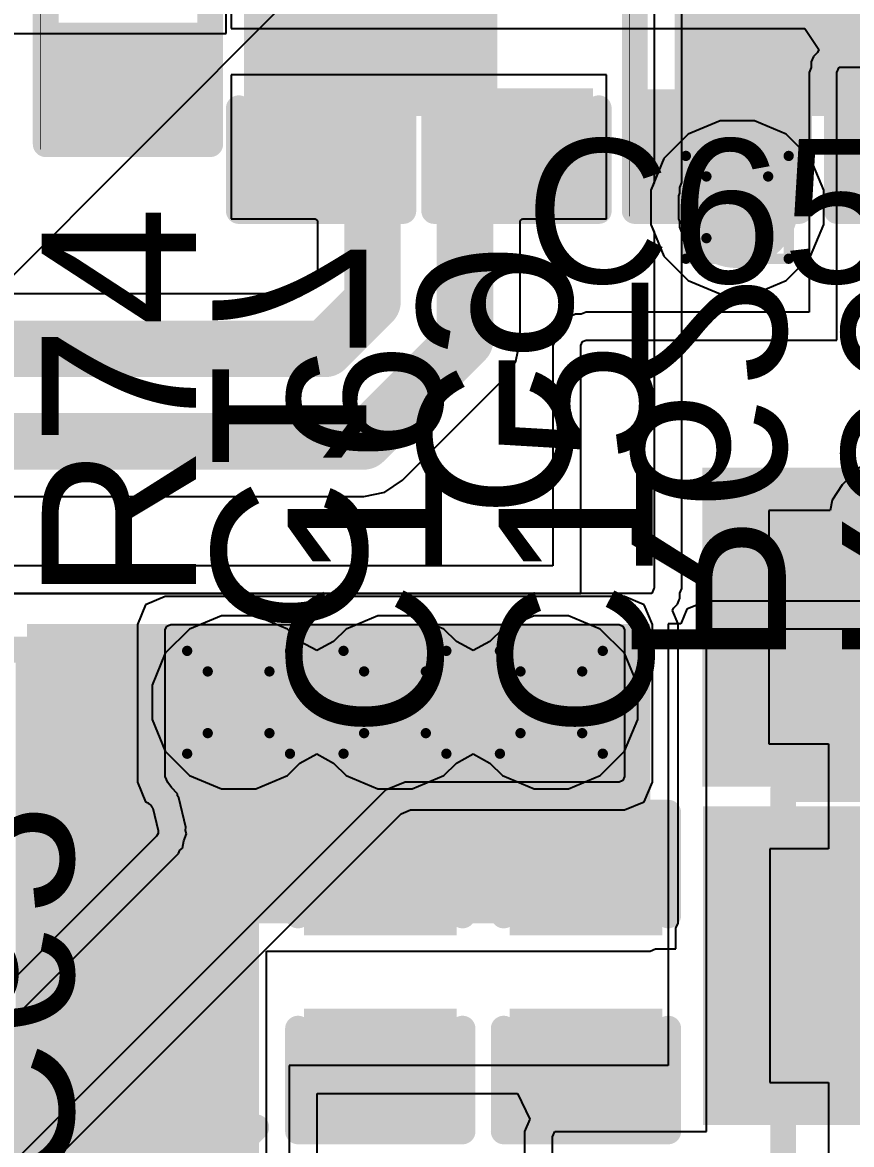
# Model space of a CAD drawing. Header units: inches. Extents: x -6 to 5433, y -4 to 5447.
# Drawn here: x 9.1 to 13.2, y 11.78 to 17.33 of the extents above; entities that cross this region are included whole.
import ezdxf

# ---------------------------------------------------------------- set-up
doc = ezdxf.new("R2010")
doc.units = ezdxf.units.IN
for name, color, linetype in [('Bottom Layer', 5, 'Continuous'), ('Bottom Overlay', 54, 'Continuous'), ('Bottom Paste', 16, 'Continuous'), ('Bottom Solder', 6, 'Continuous'), ('Drill Drawing', 1, 'Continuous'), ('Ground', 16, 'Continuous'), ('Power', 76, 'Continuous'), ('Top Layer', 1, 'Continuous'), ('Top Overlay', 2, 'Continuous'), ('Top Paste', 8, 'Continuous'), ('Top Solder', 216, 'Continuous'), ('Via Holes', 16, 'Continuous')]:
    doc.layers.add(name, color=color, linetype=linetype)
doc.styles.add('Arial', font='', dxfattribs={"height": 0.2})
doc.styles.get('Arial').set_extended_font_data('Arial')

msp = doc.modelspace()

# ---------------------------------------------------------------- hatches: boundary and pattern name
at = {"layer": 'Bottom Layer'}
for points in [[(10.2612, 16.9421), (10.8962, 16.9421), (10.8962, 16.4849), (10.2612, 16.4849)], [(11.2264, 16.9421), (11.8614, 16.9421), (11.8614, 16.4849), (11.2264, 16.4849)], [(12.217, 16.9421), (12.852, 16.9421), (12.852, 16.4849), (12.217, 16.4849)]]:
    msp.add_hatch(color=5, dxfattribs=at).paths.add_polyline_path(points)
h = msp.add_hatch(color=5, dxfattribs=at)
edge = h.paths.add_edge_path()
edge.add_arc((12.6346, 16.4143), 0.3, 0, 360)
h = msp.add_hatch(color=5, dxfattribs=at)
edge = h.paths.add_edge_path()
edge.add_arc((10.1713, 13.9691), 0.3, 0, 360)
h = msp.add_hatch(color=5, dxfattribs=at)
edge = h.paths.add_edge_path()
edge.add_arc((10.9437, 13.9691), 0.3, 0, 360)
h = msp.add_hatch(color=5, dxfattribs=at)
edge = h.paths.add_edge_path()
edge.add_arc((11.7162, 13.9691), 0.3, 0, 360)
at = {"layer": 'Bottom Paste'}
for points in [[(10.2612, 16.9421), (10.8962, 16.9421), (10.8962, 16.4849), (10.2612, 16.4849)], [(11.2264, 16.9421), (11.8614, 16.9421), (11.8614, 16.4849), (11.2264, 16.4849)], [(12.217, 16.9421), (12.852, 16.9421), (12.852, 16.4849), (12.217, 16.4849)]]:
    msp.add_hatch(color=16, dxfattribs=at).paths.add_polyline_path(points)
at = {"layer": 'Bottom Solder'}
for points in [[(10.2012, 17.0021), (10.9562, 17.0021), (10.9562, 16.4249), (10.2012, 16.4249)], [(11.1664, 17.0021), (11.9214, 17.0021), (11.9214, 16.4249), (11.1664, 16.4249)], [(12.162, 16.9971), (12.907, 16.9971), (12.907, 16.4299), (12.162, 16.4299)], [(13.9056, 16.4299), (13.1606, 16.4299), (13.1606, 16.9971), (13.9056, 16.9971)]]:
    msp.add_hatch(color=6, dxfattribs=at).paths.add_polyline_path(points)
at = {"layer": 'Ground'}
h = msp.add_hatch(color=16, dxfattribs=at)
edge = h.paths.add_edge_path()
edge.add_arc((12.6346, 16.4143), 0.3, 0, 360)
h = msp.add_hatch(color=16, dxfattribs=at)
edge = h.paths.add_edge_path()
edge.add_arc((10.1713, 13.9691), 0.3, 0, 360)
h = msp.add_hatch(color=16, dxfattribs=at)
edge = h.paths.add_edge_path()
edge.add_arc((10.9437, 13.9691), 0.3, 0, 360)
h = msp.add_hatch(color=16, dxfattribs=at)
edge = h.paths.add_edge_path()
edge.add_arc((11.7162, 13.9691), 0.3, 0, 360)
at = {"layer": 'Power'}
h = msp.add_hatch(color=76, dxfattribs=at)
edge = h.paths.add_edge_path()
edge.add_arc((12.6346, 16.4143), 0.3, 0, 360)
msp.add_hatch(color=76, dxfattribs=at).paths.add_polyline_path([(9.8093, 13.5748), (12.0781, 13.5748), (12.0781, 14.3536), (9.8093, 14.3536)])
h = msp.add_hatch(color=76, dxfattribs=at)
edge = h.paths.add_edge_path()
edge.add_arc((10.1713, 13.9691), 0.3, 0, 360)
h = msp.add_hatch(color=76, dxfattribs=at)
edge = h.paths.add_edge_path()
edge.add_arc((10.9437, 13.9691), 0.3, 0, 360)
h = msp.add_hatch(color=76, dxfattribs=at)
edge = h.paths.add_edge_path()
edge.add_arc((11.7162, 13.9691), 0.3, 0, 360)
at = {"layer": 'Top Layer'}
for points in [[(11.3788, 17.031), (10.3628, 17.031), (10.3628, 18.555), (11.3788, 18.555)], [(13.4108, 17.031), (12.3948, 17.031), (12.3948, 18.555), (13.4108, 18.555)], [(9.3073, 17.2723), (9.9423, 17.2723), (9.9423, 16.8151), (9.3073, 16.8151)], [(13.7181, 13.8901), (12.9181, 13.8901), (12.9181, 14.7901), (13.7181, 14.7901)], [(9.1268, 12.8778), (12.2047, 12.8778), (12.2047, 14.3561), (9.1268, 14.3561)], [(9.1268, 9.6751), (10.1713, 9.6751), (10.1713, 14.2291), (9.1268, 14.2291)], [(9.1713, 14.0749), (10.1713, 14.0749), (10.1713, 10.6749), (9.1713, 10.6749)], [(11.1887, 12.8778), (10.5537, 12.8778), (10.5537, 13.335), (11.1887, 13.335)], [(12.2047, 12.8778), (11.5697, 12.8778), (11.5697, 13.335), (12.2047, 13.335)], [(13.722, 12.2179), (12.922, 12.2179), (12.922, 13.1179), (13.722, 13.1179)], [(11.1887, 11.938), (10.5537, 11.938), (10.5537, 12.3952), (11.1887, 12.3952)], [(12.2047, 11.938), (11.5697, 11.938), (11.5697, 12.3952), (12.2047, 12.3952)]]:
    msp.add_hatch(color=1, dxfattribs=at).paths.add_polyline_path(points)
h = msp.add_hatch(color=1, dxfattribs=at)
edge = h.paths.add_edge_path()
edge.add_arc((12.6346, 16.4143), 0.3, 0, 360)
h = msp.add_hatch(color=1, dxfattribs=at)
edge = h.paths.add_edge_path()
edge.add_arc((10.1713, 13.9691), 0.3, 0, 360)
h = msp.add_hatch(color=1, dxfattribs=at)
edge = h.paths.add_edge_path()
edge.add_arc((10.9437, 13.9691), 0.3, 0, 360)
h = msp.add_hatch(color=1, dxfattribs=at)
edge = h.paths.add_edge_path()
edge.add_arc((11.7162, 13.9691), 0.3, 0, 360)
at = {"layer": 'Top Overlay'}
for points in [[(12.4613, 14.823), (13.5535, 14.823), (13.5535, 15.1278), (12.4613, 15.1278)], [(12.4613, 13.8324), (12.8931, 13.8324), (12.8931, 14.8484), (12.4613, 14.8484)], [(12.4613, 13.553), (13.5535, 13.553), (13.5535, 13.8578), (12.4613, 13.8578)], [(12.4653, 13.1507), (13.5575, 13.1507), (13.5575, 13.4555), (12.4653, 13.4555)], [(12.4653, 12.1601), (12.8971, 12.1601), (12.8971, 13.1761), (12.4653, 13.1761)], [(12.4653, 11.8807), (13.5575, 11.8807), (13.5575, 12.1855), (12.4653, 12.1855)]]:
    msp.add_hatch(color=2, dxfattribs=at).paths.add_polyline_path(points)
at = {"layer": 'Top Paste'}
for points in [[(11.3788, 17.031), (10.3628, 17.031), (10.3628, 18.555), (11.3788, 18.555)], [(13.4108, 17.031), (12.3948, 17.031), (12.3948, 18.555), (13.4108, 18.555)], [(9.3073, 17.2723), (9.9423, 17.2723), (9.9423, 16.8151), (9.3073, 16.8151)], [(13.7181, 13.8901), (12.9181, 13.8901), (12.9181, 14.7901), (13.7181, 14.7901)], [(9.1713, 14.0749), (10.1713, 14.0749), (10.1713, 10.6749), (9.1713, 10.6749)], [(11.1887, 12.8778), (10.5537, 12.8778), (10.5537, 13.335), (11.1887, 13.335)], [(12.2047, 12.8778), (11.5697, 12.8778), (11.5697, 13.335), (12.2047, 13.335)], [(13.722, 12.2179), (12.922, 12.2179), (12.922, 13.1179), (13.722, 13.1179)], [(11.1887, 11.938), (10.5537, 11.938), (10.5537, 12.3952), (11.1887, 12.3952)], [(12.2047, 11.938), (11.5697, 11.938), (11.5697, 12.3952), (12.2047, 12.3952)]]:
    msp.add_hatch(color=8, dxfattribs=at).paths.add_polyline_path(points)
at = {"layer": 'Top Solder'}
for points in [[(11.4488, 16.961), (10.2928, 16.961), (10.2928, 18.625), (11.4488, 18.625)], [(13.4808, 16.961), (12.3248, 16.961), (12.3248, 18.625), (13.4808, 18.625)], [(9.2523, 17.3273), (9.9973, 17.3273), (9.9973, 16.7601), (9.2523, 16.7601)], [(13.7731, 13.8351), (12.8631, 13.8351), (12.8631, 14.8451), (13.7731, 14.8451)], [(9.0697, 14.1765), (10.2729, 14.1765), (10.2729, 10.5733), (9.0697, 10.5733)], [(11.2487, 12.8178), (10.4937, 12.8178), (10.4937, 13.395), (11.2487, 13.395)], [(12.2647, 12.8178), (11.5097, 12.8178), (11.5097, 13.395), (12.2647, 13.395)], [(13.777, 12.1629), (12.867, 12.1629), (12.867, 13.1729), (13.777, 13.1729)], [(11.2487, 11.878), (10.4937, 11.878), (10.4937, 12.4552), (11.2487, 12.4552)], [(12.2647, 11.878), (11.5097, 11.878), (11.5097, 12.4552), (12.2647, 12.4552)]]:
    msp.add_hatch(color=216, dxfattribs=at).paths.add_polyline_path(points)
at = {"layer": 'Via Holes'}
h = msp.add_hatch(color=7, dxfattribs=at)
edge = h.paths.add_edge_path()
edge.add_arc((12.6346, 16.4143), 0.15, 0, 360)
h = msp.add_hatch(color=7, dxfattribs=at)
edge = h.paths.add_edge_path()
edge.add_arc((10.1713, 13.9691), 0.15, 0, 360)
h = msp.add_hatch(color=7, dxfattribs=at)
edge = h.paths.add_edge_path()
edge.add_arc((10.9437, 13.9691), 0.15, 0, 360)
h = msp.add_hatch(color=7, dxfattribs=at)
edge = h.paths.add_edge_path()
edge.add_arc((11.7162, 13.9691), 0.15, 0, 360)

# ---------------------------------------------------------------- linework, layer by layer
at = {"layer": 'Bottom Layer'}
for p, q in [((10.1342, 17.5371), (10.1342, 17.2977)), ((10.1342, 17.2977), (11.0232, 17.2977)), ((11.0232, 17.2977), (11.0232, 17.2977)), ((11.0232, 17.2977), (11.0994, 17.2977)), ((11.0994, 17.2977), (11.0994, 17.2977)), ((11.0994, 17.2977), (11.963, 17.2977)), ((11.963, 17.2977), (11.9884, 17.2977)), ((11.9884, 17.2977), (12.09, 17.2977)), ((12.09, 17.2977), (12.1154, 17.2977)), ((12.1154, 17.2977), (12.9681, 17.2977)), ((12.9681, 17.2977), (13.0367, 17.1946)), ((13.0367, 17.1946), (13.0303, 17.1792)), ((13.011, 17.1598), (12.9997, 17.1325)), ((12.9997, 17.1325), (12.9997, 17.1051)), ((13.0303, 17.1792), (13.011, 17.1598)), ((12.9997, 17.1051), (12.9892, 17.0799)), ((12.9892, 17.0799), (12.9892, 15.8962)), ((13.1267, 17.0799), (13.138, 17.1072)), ((13.1267, 15.7587), (13.1267, 17.0799)), ((13.138, 17.1072), (14.4668, 17.1072)), ((11.0232, 17.0691), (10.1342, 17.0691)), ((10.1342, 17.0691), (10.1342, 16.3579)), ((11.0994, 17.0691), (11.0232, 17.0691)), ((11.0232, 17.0691), (11.0232, 17.0691)), ((11.9884, 17.0691), (11.0994, 17.0691)), ((11.0994, 17.0691), (11.0994, 17.0691)), ((11.9884, 16.3579), (11.9884, 17.0691)), ((10.1342, 16.3579), (10.5498, 16.3579)), ((10.5498, 16.3579), (10.5608, 16.3469)), ((11.5618, 16.3469), (11.5729, 16.3579)), ((11.5729, 16.3579), (11.9884, 16.3579)), ((10.5608, 16.3469), (10.5608, 16.0608)), ((11.5618, 15.7588), (11.5618, 16.3469)), ((10.5608, 16.0608), (10.4872, 15.9872)), ((10.4872, 15.9872), (9.04, 15.9872)), ((11.7916, 15.856), (11.7891, 15.85)), ((11.7975, 15.8584), (11.7916, 15.856)), ((11.8168, 15.8777), (11.7975, 15.8584)), ((11.8362, 15.8858), (11.8168, 15.8777)), ((11.8168, 15.8777), (11.8168, 15.8777)), ((11.8168, 15.8777), (11.8168, 15.8777)), ((11.8635, 15.8858), (11.8362, 15.8858)), ((11.8888, 15.8962), (11.8635, 15.8858)), ((12.9892, 15.8962), (11.8888, 15.8962)), ((11.7424, 15.8033), (11.7344, 15.784)), ((11.7618, 15.8227), (11.7424, 15.8034)), ((11.7424, 15.8034), (11.7424, 15.8033)), ((11.7424, 15.8033), (11.7424, 15.8033)), ((11.7642, 15.8286), (11.7618, 15.8227)), ((11.7701, 15.8311), (11.7642, 15.8286)), ((11.7891, 15.85), (11.7701, 15.8311)), ((11.5411, 15.6547), (11.5618, 15.7587)), ((11.5618, 15.7587), (11.5618, 15.7588)), ((11.7344, 15.7567), (11.7239, 15.7314)), ((11.7344, 15.784), (11.7344, 15.7567)), ((11.8614, 15.7314), (11.8694, 15.7507)), ((11.8694, 15.7507), (11.8888, 15.7587)), ((11.8888, 15.7587), (13.1267, 15.7587)), ((11.7239, 15.7314), (11.7239, 14.6435)), ((11.8614, 14.506), (11.8614, 15.7314)), ((11.4822, 15.5665), (11.5411, 15.6547)), ((10.9815, 15.0658), (11.4822, 15.5665)), ((10.8933, 15.0069), (10.9815, 15.0658)), ((7.3647, 14.9862), (10.7892, 14.9862)), ((10.7892, 14.9862), (10.8933, 15.0069)), ((11.7239, 14.6435), (7.1986, 14.6435)), ((7.1986, 14.506), (11.8614, 14.506)), ((12.483, 14.4691), (12.3858, 14.4289)), ((14.4942, 14.4691), (12.483, 14.4691)), ((12.3858, 14.4289), (12.3556, 14.3561)), ((12.3556, 14.3561), (12.2936, 14.3561)), ((12.2936, 14.3561), (12.2936, 12.1741)), ((12.483, 14.3043), (12.491, 14.3236)), ((12.483, 11.8491), (12.483, 14.3043)), ((12.491, 14.3236), (12.5103, 14.3317)), ((12.5103, 14.3317), (16.7371, 14.3317)), ((12.2936, 12.1741), (10.4217, 12.1741)), ((10.4217, 12.1741), (10.4217, 12.0366)), ((10.4217, 12.0366), (10.4217, 10.3756)), ((10.5592, 10.3756), (10.5592, 12.0366)), ((10.5592, 12.0366), (11.5489, 12.0366)), ((11.5489, 12.0366), (11.6093, 11.9096)), ((11.6093, 11.9096), (11.5842, 11.8491)), ((11.5842, 11.8491), (11.5842, 10.4859)), ((11.7217, 11.8218), (11.733, 11.8491)), ((11.7217, 10.5133), (11.7217, 11.8218)), ((11.733, 11.8491), (12.483, 11.8491))]:
    msp.add_line(p, q, dxfattribs=at)
for points in [[(10.5787, 16.7135, 0.2794, 0.2794, 0), (10.8327, 16.4595, 0.2794, 0.2794, 0)], [(11.2899, 16.4595, 0.2794, 0.2794, 0), (11.5439, 16.7135, 0.2794, 0.2794, 0)], [(10.8327, 15.9481, 0.2794, 0.2794, 0), (10.8327, 16.4595, 0.2794, 0.2794, 0)], [(11.2899, 15.7587, 0.2794, 0.2794, 0), (11.2899, 16.4595, 0.2794, 0.2794, 0)], [(9.04, 15.7153, 0.2794, 0.2794, -0.414214), (8.7606, 15.9947, 0.2794, 0.2794, 0)], [(10.5999, 15.7153, 0.2794, 0.2794, 0), (10.8327, 15.9481, 0.2794, 0.2794, 0)], [(9.04, 15.7153, 0.2794, 0.2794, 0), (10.3909, 15.7153, 0.2794, 0.2794, 0)], [(10.3909, 15.7153, 0.2794, 0.2794, 0), (10.5999, 15.7153, 0.2794, 0.2794, 0)], [(10.7892, 15.2581, 0.2794, 0.2794, 0), (11.2899, 15.7587, 0.2794, 0.2794, 0)], [(7.3647, 15.2581, 0.2794, 0.2794, 0), (10.7892, 15.2581, 0.2794, 0.2794, 0)]]:
    msp.add_lwpolyline(points, format="xyseb", dxfattribs=at)
for points in [[(10.5089, 16.7135, 0.1397, 0.1397, 1), (10.6486, 16.7135, 0.1397, 0.1397, 1)], [(11.4741, 16.7135, 0.1397, 0.1397, 1), (11.6138, 16.7135, 0.1397, 0.1397, 1)], [(10.7629, 16.4595, 0.1397, 0.1397, 1), (10.9026, 16.4595, 0.1397, 0.1397, 1)], [(10.7629, 16.4595, 0.1397, 0.1397, 1), (10.9026, 16.4595, 0.1397, 0.1397, 1)], [(11.2201, 16.4595, 0.1397, 0.1397, 1), (11.3598, 16.4595, 0.1397, 0.1397, 1)], [(11.2201, 16.4595, 0.1397, 0.1397, 1), (11.3598, 16.4595, 0.1397, 0.1397, 1)], [(10.7629, 15.9481, 0.1397, 0.1397, 1), (10.9026, 15.9481, 0.1397, 0.1397, 1)], [(10.7629, 15.9481, 0.1397, 0.1397, 1), (10.9026, 15.9481, 0.1397, 0.1397, 1)], [(8.9702, 15.7153, 0.1397, 0.1397, 1), (9.1099, 15.7153, 0.1397, 0.1397, 1)], [(8.9702, 15.7153, 0.1397, 0.1397, 1), (9.1099, 15.7153, 0.1397, 0.1397, 1)], [(10.3211, 15.7153, 0.1397, 0.1397, 1), (10.4608, 15.7153, 0.1397, 0.1397, 1)], [(10.3211, 15.7153, 0.1397, 0.1397, 1), (10.4608, 15.7153, 0.1397, 0.1397, 1)], [(10.53, 15.7153, 0.1397, 0.1397, 1), (10.6697, 15.7153, 0.1397, 0.1397, 1)], [(10.53, 15.7153, 0.1397, 0.1397, 1), (10.6697, 15.7153, 0.1397, 0.1397, 1)], [(11.2201, 15.7587, 0.1397, 0.1397, 1), (11.3598, 15.7587, 0.1397, 0.1397, 1)], [(11.2201, 15.7587, 0.1397, 0.1397, 1), (11.3598, 15.7587, 0.1397, 0.1397, 1)], [(10.7194, 15.2581, 0.1397, 0.1397, 1), (10.8591, 15.2581, 0.1397, 0.1397, 1)], [(10.7194, 15.2581, 0.1397, 0.1397, 1), (10.8591, 15.2581, 0.1397, 0.1397, 1)]]:
    msp.add_lwpolyline(points, format="xyseb", close=True, dxfattribs=at)
at = {"layer": 'Bottom Overlay'}
for points in [[(12.1281, 16.396, 0.127, 0.127, 0), (12.1281, 17.9708, 0.127, 0.127, 0)], [(12.9409, 16.396, 0.127, 0.127, 0), (12.9409, 17.9708, 0.127, 0.127, 0)], [(13.1267, 16.396, 0.127, 0.127, 0), (13.1267, 17.9708, 0.127, 0.127, 0)], [(12.1027, 16.3706, 0.00323, 0.00323, 0), (12.1027, 17.9962, 0.00323, 0.00323, 0)], [(10.1723, 16.396, 0.127, 0.127, 0), (10.1723, 16.904, 0.127, 0.127, 0)], [(10.9851, 16.396, 0.127, 0.127, 0), (10.9851, 16.904, 0.127, 0.127, 0)], [(11.1375, 16.396, 0.127, 0.127, 0), (11.1375, 16.904, 0.127, 0.127, 0)], [(11.9503, 16.396, 0.127, 0.127, 0), (11.9503, 16.904, 0.127, 0.127, 0)], [(10.1723, 16.396, 0.127, 0.127, 0), (10.9851, 16.396, 0.127, 0.127, 0)], [(11.1375, 16.396, 0.127, 0.127, 0), (11.9503, 16.396, 0.127, 0.127, 0)], [(12.1281, 16.396, 0.127, 0.127, 0), (12.9409, 16.396, 0.127, 0.127, 0)], [(13.1267, 16.396, 0.127, 0.127, 0), (13.9395, 16.396, 0.127, 0.127, 0)], [(12.8619, 13.5406, 0.127, 0.127, 0), (13.9049, 13.5406, 0.127, 0.127, 0)], [(12.8619, 8.1406, 0.127, 0.127, 0), (12.8619, 13.5406, 0.127, 0.127, 0)], [(10.0049, 11.8695, 0.127, 0.127, 0), (10.2589, 11.8695, 0.127, 0.127, 0)], [(10.0049, 11.8695, 0.127, 0.127, 0), (10.1319, 11.7425, 0.127, 0.127, 0)], [(10.1319, 11.7425, 0.127, 0.127, 0), (10.2589, 11.8695, 0.127, 0.127, 0)]]:
    msp.add_lwpolyline(points, format="xyseb", dxfattribs=at)
for points in [[(10.1406, 16.904, 0.0635, 0.0635, 1), (10.2041, 16.904, 0.0635, 0.0635, 1)], [(10.9534, 16.904, 0.0635, 0.0635, 1), (11.0169, 16.904, 0.0635, 0.0635, 1)], [(11.1058, 16.904, 0.0635, 0.0635, 1), (11.1693, 16.904, 0.0635, 0.0635, 1)], [(11.9186, 16.904, 0.0635, 0.0635, 1), (11.9821, 16.904, 0.0635, 0.0635, 1)], [(10.1406, 16.396, 0.0635, 0.0635, 1), (10.2041, 16.396, 0.0635, 0.0635, 1)], [(10.1406, 16.396, 0.0635, 0.0635, 1), (10.2041, 16.396, 0.0635, 0.0635, 1)], [(10.9534, 16.396, 0.0635, 0.0635, 1), (11.0169, 16.396, 0.0635, 0.0635, 1)], [(10.9534, 16.396, 0.0635, 0.0635, 1), (11.0169, 16.396, 0.0635, 0.0635, 1)], [(11.1058, 16.396, 0.0635, 0.0635, 1), (11.1693, 16.396, 0.0635, 0.0635, 1)], [(11.1058, 16.396, 0.0635, 0.0635, 1), (11.1693, 16.396, 0.0635, 0.0635, 1)], [(11.9186, 16.396, 0.0635, 0.0635, 1), (11.9821, 16.396, 0.0635, 0.0635, 1)], [(11.9186, 16.396, 0.0635, 0.0635, 1), (11.9821, 16.396, 0.0635, 0.0635, 1)], [(12.0964, 16.396, 0.0635, 0.0635, 1), (12.1599, 16.396, 0.0635, 0.0635, 1)], [(12.0964, 16.396, 0.0635, 0.0635, 1), (12.1599, 16.396, 0.0635, 0.0635, 1)], [(12.9092, 16.396, 0.0635, 0.0635, 1), (12.9727, 16.396, 0.0635, 0.0635, 1)], [(12.9092, 16.396, 0.0635, 0.0635, 1), (12.9727, 16.396, 0.0635, 0.0635, 1)], [(13.0949, 16.396, 0.0635, 0.0635, 1), (13.1584, 16.396, 0.0635, 0.0635, 1)], [(13.0949, 16.396, 0.0635, 0.0635, 1), (13.1584, 16.396, 0.0635, 0.0635, 1)], [(12.1019, 16.3706, 0.00161, 0.00161, 1), (12.1035, 16.3706, 0.00161, 0.00161, 1)], [(12.8301, 13.5406, 0.0635, 0.0635, 1), (12.8936, 13.5406, 0.0635, 0.0635, 1)], [(12.8301, 13.5406, 0.0635, 0.0635, 1), (12.8936, 13.5406, 0.0635, 0.0635, 1)], [(9.9731, 11.8695, 0.0635, 0.0635, 1), (10.0366, 11.8695, 0.0635, 0.0635, 1)], [(9.9731, 11.8695, 0.0635, 0.0635, 1), (10.0366, 11.8695, 0.0635, 0.0635, 1)], [(10.2271, 11.8695, 0.0635, 0.0635, 1), (10.2906, 11.8695, 0.0635, 0.0635, 1)], [(10.2271, 11.8695, 0.0635, 0.0635, 1), (10.2906, 11.8695, 0.0635, 0.0635, 1)], [(10.1001, 11.7425, 0.0635, 0.0635, 1), (10.1636, 11.7425, 0.0635, 0.0635, 1)], [(10.1001, 11.7425, 0.0635, 0.0635, 1), (10.1636, 11.7425, 0.0635, 0.0635, 1)]]:
    msp.add_lwpolyline(points, format="xyseb", close=True, dxfattribs=at)
at = {"layer": 'Drill Drawing'}
for points in [[(12.3806, 16.6683, 0.0508, 0.0508, 0), (12.8886, 16.6683, 0.0508, 0.0508, 0)], [(12.3806, 16.1603, 0.0508, 0.0508, 0), (12.3806, 16.6683, 0.0508, 0.0508, 0)], [(12.8886, 16.1603, 0.0508, 0.0508, 0), (12.8886, 16.6683, 0.0508, 0.0508, 0)], [(12.4822, 16.5667, 0.0508, 0.0508, 0), (12.787, 16.5667, 0.0508, 0.0508, 0)], [(12.4822, 16.2619, 0.0508, 0.0508, 0), (12.4822, 16.5667, 0.0508, 0.0508, 0)], [(12.787, 16.2619, 0.0508, 0.0508, 0), (12.787, 16.5667, 0.0508, 0.0508, 0)], [(12.4822, 16.2619, 0.0508, 0.0508, 0), (12.787, 16.2619, 0.0508, 0.0508, 0)], [(12.3806, 16.1603, 0.0508, 0.0508, 0), (12.8886, 16.1603, 0.0508, 0.0508, 0)], [(9.9173, 14.2231, 0.0508, 0.0508, 0), (10.4253, 14.2231, 0.0508, 0.0508, 0)], [(9.9173, 13.7151, 0.0508, 0.0508, 0), (9.9173, 14.2231, 0.0508, 0.0508, 0)], [(10.4253, 13.7151, 0.0508, 0.0508, 0), (10.4253, 14.2231, 0.0508, 0.0508, 0)], [(10.6897, 14.2231, 0.0508, 0.0508, 0), (11.1977, 14.2231, 0.0508, 0.0508, 0)], [(10.6897, 13.7151, 0.0508, 0.0508, 0), (10.6897, 14.2231, 0.0508, 0.0508, 0)], [(11.1977, 13.7151, 0.0508, 0.0508, 0), (11.1977, 14.2231, 0.0508, 0.0508, 0)], [(11.4622, 14.2231, 0.0508, 0.0508, 0), (11.9702, 14.2231, 0.0508, 0.0508, 0)], [(11.4622, 13.7151, 0.0508, 0.0508, 0), (11.4622, 14.2231, 0.0508, 0.0508, 0)], [(11.9702, 13.7151, 0.0508, 0.0508, 0), (11.9702, 14.2231, 0.0508, 0.0508, 0)], [(10.0189, 14.1215, 0.0508, 0.0508, 0), (10.3237, 14.1215, 0.0508, 0.0508, 0)], [(10.0189, 13.8167, 0.0508, 0.0508, 0), (10.0189, 14.1215, 0.0508, 0.0508, 0)], [(10.3237, 13.8167, 0.0508, 0.0508, 0), (10.3237, 14.1215, 0.0508, 0.0508, 0)], [(10.7913, 14.1215, 0.0508, 0.0508, 0), (11.0961, 14.1215, 0.0508, 0.0508, 0)], [(10.7913, 13.8167, 0.0508, 0.0508, 0), (10.7913, 14.1215, 0.0508, 0.0508, 0)], [(11.0961, 13.8167, 0.0508, 0.0508, 0), (11.0961, 14.1215, 0.0508, 0.0508, 0)], [(11.5638, 14.1215, 0.0508, 0.0508, 0), (11.8686, 14.1215, 0.0508, 0.0508, 0)], [(11.5638, 13.8167, 0.0508, 0.0508, 0), (11.5638, 14.1215, 0.0508, 0.0508, 0)], [(11.8686, 13.8167, 0.0508, 0.0508, 0), (11.8686, 14.1215, 0.0508, 0.0508, 0)], [(10.0189, 13.8167, 0.0508, 0.0508, 0), (10.3237, 13.8167, 0.0508, 0.0508, 0)], [(10.7913, 13.8167, 0.0508, 0.0508, 0), (11.0961, 13.8167, 0.0508, 0.0508, 0)], [(11.5638, 13.8167, 0.0508, 0.0508, 0), (11.8686, 13.8167, 0.0508, 0.0508, 0)], [(9.9173, 13.7151, 0.0508, 0.0508, 0), (10.4253, 13.7151, 0.0508, 0.0508, 0)], [(10.6897, 13.7151, 0.0508, 0.0508, 0), (11.1977, 13.7151, 0.0508, 0.0508, 0)], [(11.4622, 13.7151, 0.0508, 0.0508, 0), (11.9702, 13.7151, 0.0508, 0.0508, 0)]]:
    msp.add_lwpolyline(points, format="xyseb", dxfattribs=at)
for points in [[(12.3679, 16.6683, 0.0254, 0.0254, 1), (12.3933, 16.6683, 0.0254, 0.0254, 1)], [(12.3679, 16.6683, 0.0254, 0.0254, 1), (12.3933, 16.6683, 0.0254, 0.0254, 1)], [(12.8759, 16.6683, 0.0254, 0.0254, 1), (12.9013, 16.6683, 0.0254, 0.0254, 1)], [(12.8759, 16.6683, 0.0254, 0.0254, 1), (12.9013, 16.6683, 0.0254, 0.0254, 1)], [(12.4695, 16.5667, 0.0254, 0.0254, 1), (12.4949, 16.5667, 0.0254, 0.0254, 1)], [(12.4695, 16.5667, 0.0254, 0.0254, 1), (12.4949, 16.5667, 0.0254, 0.0254, 1)], [(12.7743, 16.5667, 0.0254, 0.0254, 1), (12.7997, 16.5667, 0.0254, 0.0254, 1)], [(12.7743, 16.5667, 0.0254, 0.0254, 1), (12.7997, 16.5667, 0.0254, 0.0254, 1)], [(12.4695, 16.2619, 0.0254, 0.0254, 1), (12.4949, 16.2619, 0.0254, 0.0254, 1)], [(12.4695, 16.2619, 0.0254, 0.0254, 1), (12.4949, 16.2619, 0.0254, 0.0254, 1)], [(12.7743, 16.2619, 0.0254, 0.0254, 1), (12.7997, 16.2619, 0.0254, 0.0254, 1)], [(12.7743, 16.2619, 0.0254, 0.0254, 1), (12.7997, 16.2619, 0.0254, 0.0254, 1)], [(12.3679, 16.1603, 0.0254, 0.0254, 1), (12.3933, 16.1603, 0.0254, 0.0254, 1)], [(12.3679, 16.1603, 0.0254, 0.0254, 1), (12.3933, 16.1603, 0.0254, 0.0254, 1)], [(12.8759, 16.1603, 0.0254, 0.0254, 1), (12.9013, 16.1603, 0.0254, 0.0254, 1)], [(12.8759, 16.1603, 0.0254, 0.0254, 1), (12.9013, 16.1603, 0.0254, 0.0254, 1)], [(9.9046, 14.2231, 0.0254, 0.0254, 1), (9.93, 14.2231, 0.0254, 0.0254, 1)], [(9.9046, 14.2231, 0.0254, 0.0254, 1), (9.93, 14.2231, 0.0254, 0.0254, 1)], [(10.4126, 14.2231, 0.0254, 0.0254, 1), (10.438, 14.2231, 0.0254, 0.0254, 1)], [(10.4126, 14.2231, 0.0254, 0.0254, 1), (10.438, 14.2231, 0.0254, 0.0254, 1)], [(10.677, 14.2231, 0.0254, 0.0254, 1), (10.7024, 14.2231, 0.0254, 0.0254, 1)], [(10.677, 14.2231, 0.0254, 0.0254, 1), (10.7024, 14.2231, 0.0254, 0.0254, 1)], [(11.185, 14.2231, 0.0254, 0.0254, 1), (11.2104, 14.2231, 0.0254, 0.0254, 1)], [(11.185, 14.2231, 0.0254, 0.0254, 1), (11.2104, 14.2231, 0.0254, 0.0254, 1)], [(11.4495, 14.2231, 0.0254, 0.0254, 1), (11.4749, 14.2231, 0.0254, 0.0254, 1)], [(11.4495, 14.2231, 0.0254, 0.0254, 1), (11.4749, 14.2231, 0.0254, 0.0254, 1)], [(11.9575, 14.2231, 0.0254, 0.0254, 1), (11.9829, 14.2231, 0.0254, 0.0254, 1)], [(11.9575, 14.2231, 0.0254, 0.0254, 1), (11.9829, 14.2231, 0.0254, 0.0254, 1)], [(10.0062, 14.1215, 0.0254, 0.0254, 1), (10.0316, 14.1215, 0.0254, 0.0254, 1)], [(10.0062, 14.1215, 0.0254, 0.0254, 1), (10.0316, 14.1215, 0.0254, 0.0254, 1)], [(10.311, 14.1215, 0.0254, 0.0254, 1), (10.3364, 14.1215, 0.0254, 0.0254, 1)], [(10.311, 14.1215, 0.0254, 0.0254, 1), (10.3364, 14.1215, 0.0254, 0.0254, 1)], [(10.7786, 14.1215, 0.0254, 0.0254, 1), (10.804, 14.1215, 0.0254, 0.0254, 1)], [(10.7786, 14.1215, 0.0254, 0.0254, 1), (10.804, 14.1215, 0.0254, 0.0254, 1)], [(11.0834, 14.1215, 0.0254, 0.0254, 1), (11.1088, 14.1215, 0.0254, 0.0254, 1)], [(11.0834, 14.1215, 0.0254, 0.0254, 1), (11.1088, 14.1215, 0.0254, 0.0254, 1)], [(11.5511, 14.1215, 0.0254, 0.0254, 1), (11.5765, 14.1215, 0.0254, 0.0254, 1)], [(11.5511, 14.1215, 0.0254, 0.0254, 1), (11.5765, 14.1215, 0.0254, 0.0254, 1)], [(11.8559, 14.1215, 0.0254, 0.0254, 1), (11.8813, 14.1215, 0.0254, 0.0254, 1)], [(11.8559, 14.1215, 0.0254, 0.0254, 1), (11.8813, 14.1215, 0.0254, 0.0254, 1)], [(10.0062, 13.8167, 0.0254, 0.0254, 1), (10.0316, 13.8167, 0.0254, 0.0254, 1)], [(10.0062, 13.8167, 0.0254, 0.0254, 1), (10.0316, 13.8167, 0.0254, 0.0254, 1)], [(10.311, 13.8167, 0.0254, 0.0254, 1), (10.3364, 13.8167, 0.0254, 0.0254, 1)], [(10.311, 13.8167, 0.0254, 0.0254, 1), (10.3364, 13.8167, 0.0254, 0.0254, 1)], [(10.7786, 13.8167, 0.0254, 0.0254, 1), (10.804, 13.8167, 0.0254, 0.0254, 1)], [(10.7786, 13.8167, 0.0254, 0.0254, 1), (10.804, 13.8167, 0.0254, 0.0254, 1)], [(11.0834, 13.8167, 0.0254, 0.0254, 1), (11.1088, 13.8167, 0.0254, 0.0254, 1)], [(11.0834, 13.8167, 0.0254, 0.0254, 1), (11.1088, 13.8167, 0.0254, 0.0254, 1)], [(11.5511, 13.8167, 0.0254, 0.0254, 1), (11.5765, 13.8167, 0.0254, 0.0254, 1)], [(11.5511, 13.8167, 0.0254, 0.0254, 1), (11.5765, 13.8167, 0.0254, 0.0254, 1)], [(11.8559, 13.8167, 0.0254, 0.0254, 1), (11.8813, 13.8167, 0.0254, 0.0254, 1)], [(11.8559, 13.8167, 0.0254, 0.0254, 1), (11.8813, 13.8167, 0.0254, 0.0254, 1)], [(9.9046, 13.7151, 0.0254, 0.0254, 1), (9.93, 13.7151, 0.0254, 0.0254, 1)], [(9.9046, 13.7151, 0.0254, 0.0254, 1), (9.93, 13.7151, 0.0254, 0.0254, 1)], [(10.4126, 13.7151, 0.0254, 0.0254, 1), (10.438, 13.7151, 0.0254, 0.0254, 1)], [(10.4126, 13.7151, 0.0254, 0.0254, 1), (10.438, 13.7151, 0.0254, 0.0254, 1)], [(10.677, 13.7151, 0.0254, 0.0254, 1), (10.7024, 13.7151, 0.0254, 0.0254, 1)], [(10.677, 13.7151, 0.0254, 0.0254, 1), (10.7024, 13.7151, 0.0254, 0.0254, 1)], [(11.185, 13.7151, 0.0254, 0.0254, 1), (11.2104, 13.7151, 0.0254, 0.0254, 1)], [(11.185, 13.7151, 0.0254, 0.0254, 1), (11.2104, 13.7151, 0.0254, 0.0254, 1)], [(11.4495, 13.7151, 0.0254, 0.0254, 1), (11.4749, 13.7151, 0.0254, 0.0254, 1)], [(11.4495, 13.7151, 0.0254, 0.0254, 1), (11.4749, 13.7151, 0.0254, 0.0254, 1)], [(11.9575, 13.7151, 0.0254, 0.0254, 1), (11.9829, 13.7151, 0.0254, 0.0254, 1)], [(11.9575, 13.7151, 0.0254, 0.0254, 1), (11.9829, 13.7151, 0.0254, 0.0254, 1)]]:
    msp.add_lwpolyline(points, format="xyseb", close=True, dxfattribs=at)
at = {"layer": 'Ground'}
for p, q in [((10.0864, 14.3961), (9.9294, 14.3311)), ((10.2562, 14.3961), (10.0864, 14.3961)), ((10.4132, 14.3311), (10.2562, 14.3961)), ((10.8588, 14.3961), (10.7019, 14.3311)), ((11.0287, 14.3961), (10.8588, 14.3961)), ((11.1856, 14.3311), (11.0287, 14.3961)), ((11.6312, 14.3961), (11.4743, 14.3311)), ((11.8011, 14.3961), (11.6312, 14.3961)), ((11.958, 14.3311), (11.8011, 14.3961)), ((9.9294, 14.3311), (9.8093, 14.211)), ((10.4745, 14.2697), (10.4132, 14.3311)), ((10.7019, 14.3311), (10.6405, 14.2697)), ((11.247, 14.2697), (11.1856, 14.3311)), ((11.4743, 14.3311), (11.4129, 14.2697)), ((12.0781, 14.211), (11.958, 14.3311)), ((10.5575, 14.2243), (10.4745, 14.2697)), ((10.6405, 14.2697), (10.5575, 14.2243)), ((11.3299, 14.2243), (11.247, 14.2697)), ((11.4129, 14.2697), (11.3299, 14.2243)), ((9.8093, 14.211), (9.7443, 14.054)), ((12.1432, 14.054), (12.0781, 14.211)), ((9.7443, 14.054), (9.7443, 13.8842)), ((12.1432, 13.8842), (12.1432, 14.054)), ((9.7443, 13.8842), (9.8093, 13.7272)), ((12.0781, 13.7272), (12.1432, 13.8842)), ((9.8093, 13.7272), (9.9294, 13.6071)), ((10.4745, 13.6685), (10.5575, 13.714)), ((10.5575, 13.714), (10.6405, 13.6685)), ((11.247, 13.6685), (11.3299, 13.714)), ((11.3299, 13.714), (11.4129, 13.6685)), ((11.958, 13.6071), (12.0781, 13.7272)), ((10.4132, 13.6071), (10.4745, 13.6685)), ((10.6405, 13.6685), (10.7019, 13.6071)), ((11.1856, 13.6071), (11.247, 13.6685)), ((11.4129, 13.6685), (11.4743, 13.6071)), ((9.9294, 13.6071), (10.0864, 13.5421)), ((10.2562, 13.5421), (10.4132, 13.6071)), ((10.7019, 13.6071), (10.8588, 13.5421)), ((11.0287, 13.5421), (11.1856, 13.6071)), ((11.4743, 13.6071), (11.6312, 13.5421)), ((11.8011, 13.5421), (11.958, 13.6071)), ((10.0864, 13.5421), (10.2562, 13.5421)), ((10.8588, 13.5421), (11.0287, 13.5421)), ((11.6312, 13.5421), (11.8011, 13.5421))]:
    msp.add_line(p, q, dxfattribs=at)
at = {"layer": 'Power'}
for p, q in [((12.5496, 16.8413), (12.3927, 16.7763)), ((12.7195, 16.8413), (12.5496, 16.8413)), ((12.8765, 16.7763), (12.7195, 16.8413)), ((12.3927, 16.7763), (12.2726, 16.6561)), ((12.9966, 16.6561), (12.8765, 16.7763)), ((12.2726, 16.6561), (12.2076, 16.4992)), ((13.0616, 16.4992), (12.9966, 16.6561)), ((12.2076, 16.4992), (12.2076, 16.3293)), ((13.0616, 16.3293), (13.0616, 16.4992)), ((12.2076, 16.3293), (12.2726, 16.1724)), ((12.9966, 16.1724), (13.0616, 16.3293)), ((12.2726, 16.1724), (12.3927, 16.0523)), ((12.8765, 16.0523), (12.9966, 16.1724)), ((12.3927, 16.0523), (12.5496, 15.9873)), ((12.7195, 15.9873), (12.8765, 16.0523)), ((12.5496, 15.9873), (12.7195, 15.9873)), ((9.8093, 14.4911), (9.7121, 14.4508)), ((12.0781, 14.4911), (9.8093, 14.4911)), ((12.1754, 14.4508), (12.0781, 14.4911)), ((9.7121, 14.4508), (9.6718, 14.3536)), ((12.2156, 14.3536), (12.1754, 14.4508)), ((9.6718, 14.3536), (9.6718, 13.5748)), ((9.8093, 14.3263), (9.8173, 14.3456)), ((9.8093, 13.6022), (9.8093, 14.3263)), ((9.8173, 14.3456), (9.8367, 14.3536)), ((9.8367, 14.3536), (12.0508, 14.3536)), ((12.0508, 14.3536), (12.0701, 14.3456)), ((12.0701, 14.3456), (12.0781, 14.3263)), ((12.0781, 14.3263), (12.0781, 13.6022)), ((12.2156, 13.5748), (12.2156, 14.3536)), ((9.8216, 13.5724), (9.8093, 13.6022)), ((12.0701, 13.5828), (12.0508, 13.5748)), ((12.0781, 13.6022), (12.0701, 13.5828)), ((10.8962, 13.5346), (6.5337, 9.172)), ((9.6718, 13.5748), (9.7121, 13.4776)), ((9.8396, 13.5477), (9.8216, 13.5724)), ((9.8697, 13.5176), (9.8396, 13.5477)), ((10.9934, 13.5748), (10.8962, 13.5346)), ((10.8962, 13.5346), (10.8962, 13.5346)), ((12.0508, 13.5748), (10.9934, 13.5748)), ((12.1754, 13.4776), (12.2156, 13.5748)), ((9.7121, 13.4776), (9.7242, 13.4726)), ((9.7242, 13.4726), (9.7283, 13.467)), ((9.8697, 13.5062), (9.8697, 13.5176)), ((9.8764, 13.4969), (9.8697, 13.5062)), ((9.911, 13.352), (9.8764, 13.4969)), ((12.0781, 13.4374), (12.1754, 13.4776)), ((6.6502, 9.0942), (10.9741, 13.418)), ((9.7283, 13.467), (9.738, 13.461)), ((9.738, 13.461), (9.7424, 13.4505)), ((9.7424, 13.4505), (9.7473, 13.4455)), ((9.7473, 13.4455), (9.7734, 13.3365)), ((10.9741, 13.418), (11.0208, 13.4374)), ((11.0208, 13.4374), (12.0781, 13.4374)), ((9.7654, 13.3081), (6.8211, 10.3638)), ((9.7734, 13.3211), (9.7654, 13.3081)), ((9.7734, 13.3365), (9.7734, 13.3211)), ((9.9004, 13.2853), (9.9148, 13.32)), ((9.9084, 13.3355), (9.911, 13.352)), ((9.9148, 13.32), (9.9084, 13.3355)), ((9.8945, 13.2481), (9.9004, 13.2853)), ((6.899, 10.2473), (9.8745, 13.2228)), ((9.8745, 13.2228), (9.8809, 13.2383)), ((9.8809, 13.2383), (9.8945, 13.2481))]:
    msp.add_line(p, q, dxfattribs=at)
for points in [[(4.9912, 7.9845, 0.508, 0.508, 0), (10.9437, 13.9371, 0.508, 0.508, 0)], [(10.9437, 13.9371, 0.508, 0.508, 0), (10.9437, 13.9691, 0.508, 0.508, 0)]]:
    msp.add_lwpolyline(points, format="xyseb", dxfattribs=at)
for points in [[(10.8167, 13.9691, 0.254, 0.254, 1), (11.0707, 13.9691, 0.254, 0.254, 1)], [(10.8167, 13.9371, 0.254, 0.254, 1), (11.0707, 13.9371, 0.254, 0.254, 1)], [(10.8167, 13.9371, 0.254, 0.254, 1), (11.0707, 13.9371, 0.254, 0.254, 1)]]:
    msp.add_lwpolyline(points, format="xyseb", close=True, dxfattribs=at)
at = {"layer": 'Top Layer'}
for p, q in [((10.1104, 17.2723), (10.1104, 20.2784)), ((12.2234, 18.2868), (12.2234, 16.5373)), ((12.3609, 16.5373), (12.3609, 18.2868)), ((8.1684, 17.2723), (10.1104, 17.2723)), ((12.2234, 16.5373), (12.2076, 16.4992)), ((12.3504, 16.5121), (12.3609, 16.5373)), ((12.2076, 16.4992), (12.2076, 16.3293)), ((12.3451, 16.4718), (12.3504, 16.4847)), ((12.3451, 16.3567), (12.3451, 16.4718)), ((12.3504, 16.4847), (12.3504, 16.5121)), ((12.3504, 16.3438), (12.3451, 16.3567)), ((12.2076, 16.3293), (12.2234, 16.2912)), ((12.3504, 16.3164), (12.3504, 16.3438)), ((12.3609, 16.2912), (12.3504, 16.3164)), ((12.2234, 16.2912), (12.2234, 14.5334)), ((12.3609, 14.5334), (12.3609, 16.2912)), ((13.3517, 15.2415), (13.1533, 15.0431)), ((13.1533, 15.0431), (13.1028, 14.9675)), ((13.1028, 14.9675), (13.0927, 14.9171)), ((13.0927, 14.9171), (12.7911, 14.9171)), ((12.7911, 14.9171), (12.7911, 13.7631)), ((12.2225, 14.5313), (12.2121, 14.506)), ((12.2234, 14.5334), (12.2225, 14.5313)), ((12.2225, 14.5313), (12.2225, 14.5313)), ((12.3504, 14.5081), (12.36, 14.5313)), ((12.36, 14.5313), (12.3609, 14.5334)), ((12.36, 14.5313), (12.36, 14.5313)), ((12.2121, 14.506), (5.0857, 14.506)), ((12.3391, 14.4534), (12.3495, 14.4787)), ((12.3495, 14.4787), (12.3504, 14.4808)), ((12.3495, 14.4787), (12.3495, 14.4787)), ((12.3504, 14.4808), (12.3504, 14.5081)), ((12.3148, 14.4222), (12.3197, 14.4341)), ((12.3422, 14.3561), (12.3148, 14.4222)), ((12.3197, 14.4341), (12.3391, 14.4534)), ((12.3422, 12.8778), (12.3422, 14.3561)), ((12.7911, 13.7631), (13.085, 13.7631)), ((13.085, 13.7631), (13.085, 13.2449)), ((13.085, 13.2449), (12.795, 13.2449)), ((12.795, 13.2449), (12.795, 12.0909)), ((12.3317, 12.8525), (12.3422, 12.8778)), ((12.3317, 12.7508), (12.3317, 12.8525)), ((12.2047, 12.7403), (12.23, 12.7508)), ((12.23, 12.7508), (12.3317, 12.7508)), ((10.3088, 9.6751), (10.3088, 12.7403)), ((10.3088, 12.7403), (12.2047, 12.7403)), ((12.795, 12.0909), (13.085, 12.0909)), ((13.085, 12.0909), (13.085, 11.5555))]:
    msp.add_line(p, q, dxfattribs=at)
at = {"layer": 'Top Overlay'}
for points in [[(10.2612, 16.9294, 0.127, 0.127, 0), (10.2612, 18.6566, 0.127, 0.127, 0)], [(9.2184, 16.7262, 0.127, 0.127, 0), (9.2184, 18.301, 0.127, 0.127, 0)], [(10.0312, 16.7262, 0.127, 0.127, 0), (10.0312, 18.301, 0.127, 0.127, 0)], [(9.193, 16.7008, 0.00323, 0.00323, 0), (9.193, 18.3264, 0.00323, 0.00323, 0)], [(10.2612, 16.9294, 0.127, 0.127, 0), (11.2772, 16.9294, 0.127, 0.127, 0)], [(12.4964, 16.9294, 0.127, 0.127, 0), (13.5124, 16.9294, 0.127, 0.127, 0)], [(9.2184, 16.7262, 0.127, 0.127, 0), (10.0312, 16.7262, 0.127, 0.127, 0)], [(7.1727, 14.2291, 0.127, 0.127, 0), (10.1445, 14.2291, 0.127, 0.127, 0)], [(10.4648, 13.4239, 0.127, 0.127, 0), (11.2776, 13.4239, 0.127, 0.127, 0)], [(10.4648, 12.9159, 0.127, 0.127, 0), (10.4648, 13.4239, 0.127, 0.127, 0)], [(11.2776, 12.9159, 0.127, 0.127, 0), (11.2776, 13.4239, 0.127, 0.127, 0)], [(11.4808, 13.4239, 0.127, 0.127, 0), (12.2936, 13.4239, 0.127, 0.127, 0)], [(11.4808, 12.9159, 0.127, 0.127, 0), (11.4808, 13.4239, 0.127, 0.127, 0)], [(12.2936, 12.9159, 0.127, 0.127, 0), (12.2936, 13.4239, 0.127, 0.127, 0)], [(10.4648, 11.8491, 0.127, 0.127, 0), (10.4648, 12.3571, 0.127, 0.127, 0)], [(11.2776, 11.8491, 0.127, 0.127, 0), (11.2776, 12.3571, 0.127, 0.127, 0)], [(11.4808, 11.8491, 0.127, 0.127, 0), (11.4808, 12.3571, 0.127, 0.127, 0)], [(12.2936, 11.8491, 0.127, 0.127, 0), (12.2936, 12.3571, 0.127, 0.127, 0)], [(10.4648, 11.8491, 0.127, 0.127, 0), (11.2776, 11.8491, 0.127, 0.127, 0)], [(11.4808, 11.8491, 0.127, 0.127, 0), (12.2936, 11.8491, 0.127, 0.127, 0)]]:
    msp.add_lwpolyline(points, format="xyseb", dxfattribs=at)
for points in [[(10.2295, 16.9294, 0.0635, 0.0635, 1), (10.293, 16.9294, 0.0635, 0.0635, 1)], [(10.2295, 16.9294, 0.0635, 0.0635, 1), (10.293, 16.9294, 0.0635, 0.0635, 1)], [(11.2455, 16.9294, 0.0635, 0.0635, 1), (11.309, 16.9294, 0.0635, 0.0635, 1)], [(12.4647, 16.9294, 0.0635, 0.0635, 1), (12.5282, 16.9294, 0.0635, 0.0635, 1)], [(9.1867, 16.7262, 0.0635, 0.0635, 1), (9.2502, 16.7262, 0.0635, 0.0635, 1)], [(9.1867, 16.7262, 0.0635, 0.0635, 1), (9.2502, 16.7262, 0.0635, 0.0635, 1)], [(9.9995, 16.7262, 0.0635, 0.0635, 1), (10.063, 16.7262, 0.0635, 0.0635, 1)], [(9.9995, 16.7262, 0.0635, 0.0635, 1), (10.063, 16.7262, 0.0635, 0.0635, 1)], [(9.1922, 16.7008, 0.00161, 0.00161, 1), (9.1938, 16.7008, 0.00161, 0.00161, 1)], [(10.1127, 14.2291, 0.0635, 0.0635, 1), (10.1762, 14.2291, 0.0635, 0.0635, 1)], [(10.433, 13.4239, 0.0635, 0.0635, 1), (10.4965, 13.4239, 0.0635, 0.0635, 1)], [(10.433, 13.4239, 0.0635, 0.0635, 1), (10.4965, 13.4239, 0.0635, 0.0635, 1)], [(11.2459, 13.4239, 0.0635, 0.0635, 1), (11.3094, 13.4239, 0.0635, 0.0635, 1)], [(11.2459, 13.4239, 0.0635, 0.0635, 1), (11.3094, 13.4239, 0.0635, 0.0635, 1)], [(11.449, 13.4239, 0.0635, 0.0635, 1), (11.5125, 13.4239, 0.0635, 0.0635, 1)], [(11.449, 13.4239, 0.0635, 0.0635, 1), (11.5125, 13.4239, 0.0635, 0.0635, 1)], [(12.2619, 13.4239, 0.0635, 0.0635, 1), (12.3254, 13.4239, 0.0635, 0.0635, 1)], [(12.2619, 13.4239, 0.0635, 0.0635, 1), (12.3254, 13.4239, 0.0635, 0.0635, 1)], [(10.433, 12.9159, 0.0635, 0.0635, 1), (10.4965, 12.9159, 0.0635, 0.0635, 1)], [(11.2459, 12.9159, 0.0635, 0.0635, 1), (11.3094, 12.9159, 0.0635, 0.0635, 1)], [(11.449, 12.9159, 0.0635, 0.0635, 1), (11.5125, 12.9159, 0.0635, 0.0635, 1)], [(12.2619, 12.9159, 0.0635, 0.0635, 1), (12.3254, 12.9159, 0.0635, 0.0635, 1)], [(10.433, 12.3571, 0.0635, 0.0635, 1), (10.4965, 12.3571, 0.0635, 0.0635, 1)], [(11.2459, 12.3571, 0.0635, 0.0635, 1), (11.3094, 12.3571, 0.0635, 0.0635, 1)], [(11.449, 12.3571, 0.0635, 0.0635, 1), (11.5125, 12.3571, 0.0635, 0.0635, 1)], [(12.2619, 12.3571, 0.0635, 0.0635, 1), (12.3254, 12.3571, 0.0635, 0.0635, 1)], [(10.433, 11.8491, 0.0635, 0.0635, 1), (10.4965, 11.8491, 0.0635, 0.0635, 1)], [(10.433, 11.8491, 0.0635, 0.0635, 1), (10.4965, 11.8491, 0.0635, 0.0635, 1)], [(11.2459, 11.8491, 0.0635, 0.0635, 1), (11.3094, 11.8491, 0.0635, 0.0635, 1)], [(11.2459, 11.8491, 0.0635, 0.0635, 1), (11.3094, 11.8491, 0.0635, 0.0635, 1)], [(11.449, 11.8491, 0.0635, 0.0635, 1), (11.5125, 11.8491, 0.0635, 0.0635, 1)], [(11.449, 11.8491, 0.0635, 0.0635, 1), (11.5125, 11.8491, 0.0635, 0.0635, 1)], [(12.2619, 11.8491, 0.0635, 0.0635, 1), (12.3254, 11.8491, 0.0635, 0.0635, 1)], [(12.2619, 11.8491, 0.0635, 0.0635, 1), (12.3254, 11.8491, 0.0635, 0.0635, 1)]]:
    msp.add_lwpolyline(points, format="xyseb", close=True, dxfattribs=at)
at = {"layer": 'Top Solder'}
msp.add_line((-1.791, 5.2156), (5432.8521, 5447.4931), dxfattribs=at)

# ---------------------------------------------------------------- texts
at = {"layer": 'Bottom Overlay', "style": 'Arial', "text_generation_flag": 2}
for s, p in [('C17', (10.0408, 14.3059)), ('C9', (11.0556, 14.8804)), ('R62', (12.1132, 14.1436)), ('R50', (13.1519, 14.1436)), ('C62', (8.5926, 11.5365))]:
    msp.add_text(s, height=0.762, rotation=270, dxfattribs=at).set_placement(p)
at = {"layer": 'Top Overlay', "style": 'Arial'}
msp.add_text('C65', height=0.7112, dxfattribs=at).set_placement((11.5866, 16.0405))
for s, p in [('R74', (9.961, 14.4661)), ('C16', (11.1759, 13.7937)), ('C15', (12.2173, 13.7937))]:
    msp.add_text(s, height=0.762, rotation=90, dxfattribs=at).set_placement(p)

doc.saveas('drawing.dxf')
